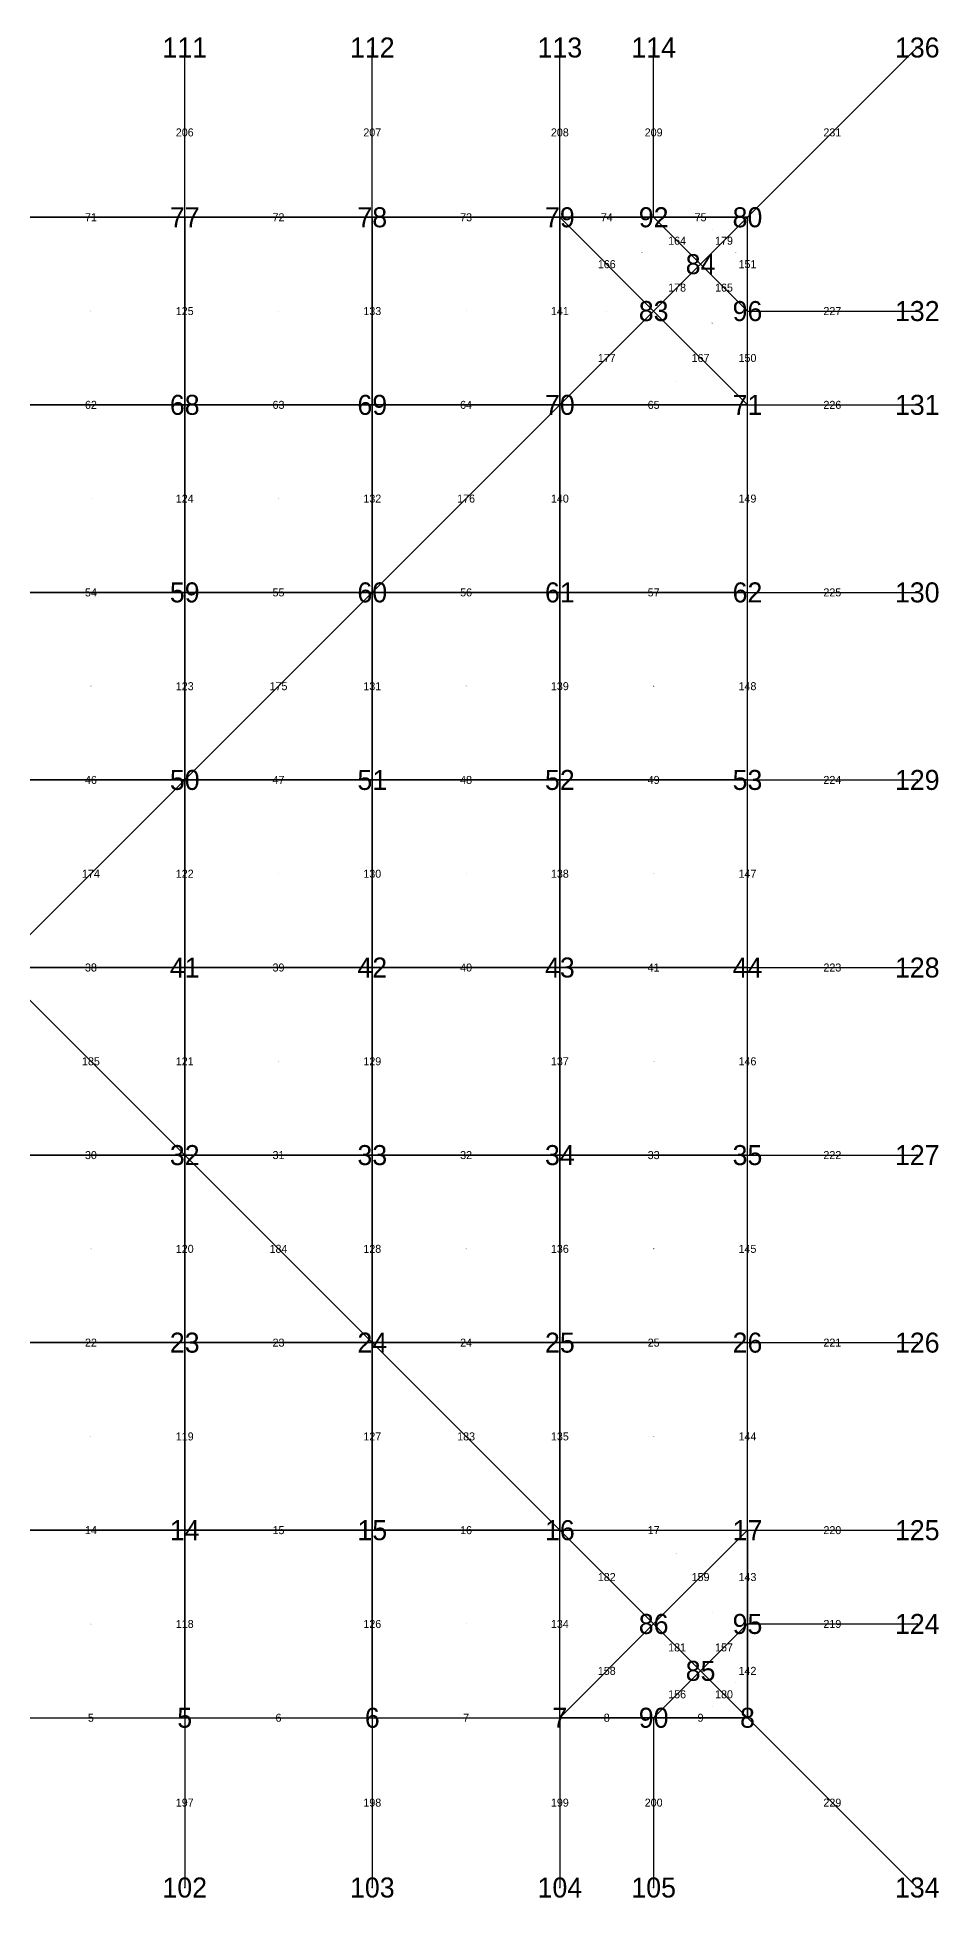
# Model space of a CAD drawing. Extents: x -2.35 to 2.35, y -2.32 to 2.33.
# Drawn here: x 0.1 to 2.353, y -2.325 to 2.325 of the extents above; entities that cross this region are included whole.
import ezdxf
from ezdxf.enums import TextEntityAlignment as Align

# ---------------------------------------------------------------- set-up
doc = ezdxf.new("R2010")
doc.units = 0
doc.header["$MEASUREMENT"] = 0
for name, color, linetype in [('BRANCHE_INTERNO', 7, 'Continuous'), ('BRANCHES-Index', 7, 'Continuous'), ('EstradossoFaces', 7, 'Continuous'), ('Faces', 7, 'Continuous'), ('Faces-Index', 7, 'Continuous'), ('NODI-Estradosso', 7, 'Continuous'), ('NODI-Index', 7, 'Continuous'), ('NODI-Intradosso', 7, 'Continuous')]:
    doc.layers.add(name, color=color, linetype=linetype)

msp = doc.modelspace()

# ---------------------------------------------------------------- linework, layer by layer
at = {"layer": 'BRANCHE_INTERNO'}
for p, q in [((0.4688, 1.875, 1.8155), (0.4688, 2.2993, -3.1845)), ((0.9375, 1.875, 1.6238), (0.9375, 2.2993, -3.3762)), ((1.4062, 1.875, 1.2402), (1.4062, 2.2993, -3.7598)), ((1.6406, 1.875, 0.9077), (1.6406, 2.2993, -4.0923)), ((1.875, 1.875, 0), (2.2993, 2.2993, -5)), ((0, 1.875, 1.875), (0.4688, 1.875, 1.8155)), ((0.4688, 1.875, 1.8155), (0.9375, 1.875, 1.6238)), ((0.4688, 1.4062, 2.1986), (0.4688, 1.875, 1.8155)), ((0.9375, 1.875, 1.6238), (1.4062, 1.875, 1.2402)), ((0.9375, 1.4062, 2.0432), (0.9375, 1.875, 1.6238)), ((1.4062, 1.875, 1.2402), (1.6406, 1.875, 0.9077)), ((1.4062, 1.4062, 1.7539), (1.4062, 1.875, 1.2402)), ((1.4062, 1.875, 1.2402), (1.6406, 1.6406, 1.2837)), ((1.6406, 1.875, 0.9077), (1.875, 1.875, 0)), ((1.6406, 1.875, 0.9077), (1.7578, 1.7578, 0.9227)), ((1.7578, 1.7578, 0.9227), (1.875, 1.875, 0)), ((1.875, 1.6406, 0.9077), (1.875, 1.875, 0)), ((1.6406, 1.6406, 1.2837), (1.7578, 1.7578, 0.9227)), ((1.7578, 1.7578, 0.9227), (1.875, 1.6406, 0.9077)), ((1.4062, 1.4062, 1.7539), (1.6406, 1.6406, 1.2837)), ((1.6406, 1.6406, 1.2837), (1.875, 1.4062, 1.2402)), ((1.875, 1.4062, 1.2402), (1.875, 1.6406, 0.9077)), ((1.875, 1.6406, 0.9077), (2.2993, 1.6406, -4.0923)), ((0, 1.4062, 2.248), (0.4688, 1.4062, 2.1986)), ((0.4688, 1.4062, 2.1986), (0.9375, 1.4062, 2.0432)), ((0.4688, 0.9375, 2.4357), (0.4688, 1.4062, 2.1986)), ((0.9375, 1.4062, 2.0432), (1.4062, 1.4062, 1.7539)), ((0.9375, 0.9375, 2.2964), (0.9375, 1.4062, 2.0432)), ((0.9375, 0.9375, 2.2964), (1.4062, 1.4062, 1.7539)), ((1.4062, 1.4062, 1.7539), (1.875, 1.4062, 1.2402)), ((1.4062, 0.9375, 2.0432), (1.4062, 1.4062, 1.7539)), ((1.875, 0.9375, 1.6238), (1.875, 1.4062, 1.2402)), ((1.875, 1.4062, 1.2402), (2.2993, 1.4062, -3.7598)), ((0, 0.9375, 2.4804), (0.4688, 0.9375, 2.4357)), ((0.4688, 0.9375, 2.4357), (0.9375, 0.9375, 2.2964)), ((0.4688, 0.4688, 2.5674), (0.4688, 0.9375, 2.4357)), ((0.4688, 0.4688, 2.5674), (0.9375, 0.9375, 2.2964)), ((0.9375, 0.9375, 2.2964), (1.4062, 0.9375, 2.0432)), ((0.9375, 0.4688, 2.4357), (0.9375, 0.9375, 2.2964)), ((1.4062, 0.9375, 2.0432), (1.875, 0.9375, 1.6238)), ((1.4062, 0.4688, 2.1986), (1.4062, 0.9375, 2.0432)), ((1.875, 0.4688, 1.8155), (1.875, 0.9375, 1.6238)), ((1.875, 0.9375, 1.6238), (2.2993, 0.9375, -3.3762)), ((0, 0.4688, 2.6099), (0.4688, 0.4688, 2.5674)), ((0, 0, 2.6517), (0.4688, 0.4688, 2.5674)), ((0.4688, 0.4688, 2.5674), (0.9375, 0.4688, 2.4357)), ((0.4688, 0, 2.6099), (0.4688, 0.4688, 2.5674)), ((0.9375, 0.4688, 2.4357), (1.4062, 0.4688, 2.1986)), ((0.9375, 0, 2.4804), (0.9375, 0.4688, 2.4357)), ((1.4062, 0.4688, 2.1986), (1.875, 0.4688, 1.8155)), ((1.4062, 0, 2.248), (1.4062, 0.4688, 2.1986)), ((1.875, 0, 1.875), (1.875, 0.4688, 1.8155)), ((1.875, 0.4688, 1.8155), (2.2993, 0.4688, -3.1845)), ((0, 0, 2.6517), (0.4688, 0, 2.6099)), ((0.4688, -0.4688, 2.5674), (0, 0, 2.6517)), ((0.4688, 0, 2.6099), (0.9375, 0, 2.4804)), ((0.4688, -0.4688, 2.5674), (0.4688, 0, 2.6099)), ((0.9375, 0, 2.4804), (1.4062, 0, 2.248)), ((0.9375, -0.4688, 2.4357), (0.9375, 0, 2.4804)), ((1.4062, 0, 2.248), (1.875, 0, 1.875)), ((1.4062, -0.4688, 2.1986), (1.4062, 0, 2.248)), ((1.875, -0.4688, 1.8155), (1.875, 0, 1.875)), ((1.875, 0, 1.875), (2.2993, 0, -3.125)), ((0, -0.4688, 2.6099), (0.4688, -0.4688, 2.5674)), ((0.4688, -0.4688, 2.5674), (0.9375, -0.4688, 2.4357)), ((0.4688, -0.9375, 2.4357), (0.4688, -0.4688, 2.5674)), ((0.9375, -0.9375, 2.2964), (0.4688, -0.4688, 2.5674)), ((0.9375, -0.4688, 2.4357), (1.4062, -0.4688, 2.1986)), ((0.9375, -0.9375, 2.2964), (0.9375, -0.4688, 2.4357)), ((1.4062, -0.4688, 2.1986), (1.875, -0.4688, 1.8155)), ((1.4062, -0.9375, 2.0432), (1.4062, -0.4688, 2.1986)), ((1.875, -0.9375, 1.6238), (1.875, -0.4688, 1.8155)), ((1.875, -0.4688, 1.8155), (2.2993, -0.4688, -3.1845)), ((0, -0.9375, 2.4804), (0.4688, -0.9375, 2.4357)), ((0.4688, -0.9375, 2.4357), (0.9375, -0.9375, 2.2964)), ((0.4688, -1.4062, 2.1986), (0.4688, -0.9375, 2.4357)), ((0.9375, -0.9375, 2.2964), (1.4062, -0.9375, 2.0432)), ((0.9375, -1.4062, 2.0432), (0.9375, -0.9375, 2.2964)), ((1.4062, -1.4062, 1.7539), (0.9375, -0.9375, 2.2964)), ((1.4062, -0.9375, 2.0432), (1.875, -0.9375, 1.6238)), ((1.4062, -1.4062, 1.7539), (1.4062, -0.9375, 2.0432)), ((1.875, -1.4062, 1.2402), (1.875, -0.9375, 1.6238)), ((1.875, -0.9375, 1.6238), (2.2993, -0.9375, -3.3762)), ((0, -1.4062, 2.248), (0.4688, -1.4062, 2.1986)), ((0.4688, -1.4062, 2.1986), (0.9375, -1.4062, 2.0432)), ((0.4688, -1.875, 1.8155), (0.4688, -1.4062, 2.1986)), ((0.9375, -1.4062, 2.0432), (1.4062, -1.4062, 1.7539)), ((0.9375, -1.875, 1.6238), (0.9375, -1.4062, 2.0432)), ((1.4062, -1.4062, 1.7539), (1.875, -1.4062, 1.2402)), ((1.4062, -1.875, 1.2402), (1.4062, -1.4062, 1.7539)), ((1.6406, -1.6406, 1.2837), (1.4062, -1.4062, 1.7539)), ((1.6406, -1.6406, 1.2837), (1.875, -1.4062, 1.2402)), ((1.875, -1.6406, 0.9077), (1.875, -1.4062, 1.2402)), ((1.875, -1.4062, 1.2402), (2.2993, -1.4062, -3.7598)), ((1.4062, -1.875, 1.2402), (1.6406, -1.6406, 1.2837)), ((1.7578, -1.7578, 0.9227), (1.6406, -1.6406, 1.2837)), ((1.7578, -1.7578, 0.9227), (1.875, -1.6406, 0.9077)), ((1.875, -1.875, 0), (1.875, -1.6406, 0.9077)), ((1.875, -1.6406, 0.9077), (2.2993, -1.6406, -4.0923)), ((1.6406, -1.875, 0.9077), (1.7578, -1.7578, 0.9227)), ((1.875, -1.875, 0), (1.7578, -1.7578, 0.9227)), ((0, -1.875, 1.875), (0.4688, -1.875, 1.8155)), ((0.4688, -1.875, 1.8155), (0.9375, -1.875, 1.6238)), ((0.4688, -1.875, 1.8155), (0.4688, -2.2993, -3.1845)), ((0.9375, -1.875, 1.6238), (1.4062, -1.875, 1.2402)), ((0.9375, -1.875, 1.6238), (0.9375, -2.2993, -3.3762)), ((1.4062, -1.875, 1.2402), (1.6406, -1.875, 0.9077)), ((1.4062, -1.875, 1.2402), (1.4062, -2.2993, -3.7598)), ((1.6406, -1.875, 0.9077), (1.875, -1.875, 0)), ((1.6406, -1.875, 0.9077), (1.6406, -2.2993, -4.0923)), ((1.875, -1.875, 0), (2.2993, -2.2993, -5))]:
    msp.add_line(p, q, dxfattribs=at)
at = {"layer": 'EstradossoFaces'}
for points in [[(0, 1.4062, 2.5951), (0.4688, 1.4062, 2.5524), (0.4688, 1.875, 2.2309), (0, 1.875, 2.2796)], [(0.4688, 1.4062, 2.5524), (0.9375, 1.4062, 2.4199), (0.9375, 1.875, 2.0779), (0.4688, 1.875, 2.2309)], [(0.9375, 1.4062, 2.4199), (1.4062, 1.4062, 2.1811), (1.4062, 1.875, 1.7942), (0.9375, 1.875, 2.0779)], [(1.6406, 1.875, 1.5827), (1.4062, 1.875, 1.7942), (1.6406, 1.6406, 1.8245), (1.7578, 1.7578, 1.5914)], [(1.4062, 1.875, 1.7942), (1.4062, 1.4062, 2.1811), (1.6406, 1.6406, 1.8245)], [(1.875, 1.875, 1.2965), (1.6406, 1.875, 1.5827), (1.7578, 1.7578, 1.5914), (1.875, 1.875, 1.2965)], [(1.875, 1.875, 1.2965), (1.7578, 1.7578, 1.5914), (1.875, 1.6406, 1.5827), (1.875, 1.875, 1.2965)], [(1.7578, 1.7578, 1.5914), (1.6406, 1.6406, 1.8245), (1.875, 1.4062, 1.7942), (1.875, 1.6406, 1.5827)], [(1.6406, 1.6406, 1.8245), (1.4062, 1.4062, 2.1811), (1.875, 1.4062, 1.7942)], [(0, 0.9375, 2.7988), (0.4688, 0.9375, 2.7593), (0.4688, 1.4062, 2.5524), (0, 1.4062, 2.5951)], [(0.4688, 0.9375, 2.7593), (0.9375, 0.9375, 2.6371), (0.9375, 1.4062, 2.4199), (0.4688, 1.4062, 2.5524)], [(0.9375, 0.9375, 2.6371), (1.4062, 0.9375, 2.4199), (1.4062, 1.4062, 2.1811), (0.9375, 1.4062, 2.4199)], [(1.4062, 0.9375, 2.4199), (1.875, 0.9375, 2.0779), (1.875, 1.4062, 1.7942), (1.4062, 1.4062, 2.1811)], [(0, 0.4688, 2.9142), (0.4688, 0.4688, 2.8762), (0.4688, 0.9375, 2.7593), (0, 0.9375, 2.7988)], [(0.4688, 0.4688, 2.8762), (0.9375, 0.4688, 2.7593), (0.9375, 0.9375, 2.6371), (0.4688, 0.9375, 2.7593)], [(0.9375, 0.4688, 2.7593), (1.4062, 0.4688, 2.5524), (1.4062, 0.9375, 2.4199), (0.9375, 0.9375, 2.6371)], [(1.4062, 0.4688, 2.5524), (1.875, 0.4688, 2.2309), (1.875, 0.9375, 2.0779), (1.4062, 0.9375, 2.4199)], [(0, 0, 2.9517), (0.4688, 0, 2.9142), (0.4688, 0.4688, 2.8762), (0, 0.4688, 2.9142)], [(0.4688, 0, 2.9142), (0.9375, 0, 2.7988), (0.9375, 0.4688, 2.7593), (0.4688, 0.4688, 2.8762)], [(0.9375, 0, 2.7988), (1.4062, 0, 2.5951), (1.4062, 0.4688, 2.5524), (0.9375, 0.4688, 2.7593)], [(1.4062, 0, 2.5951), (1.875, 0, 2.2796), (1.875, 0.4688, 2.2309), (1.4062, 0.4688, 2.5524)], [(0, -0.4688, 2.9142), (0.4688, -0.4688, 2.8762), (0.4688, 0, 2.9142), (0, 0, 2.9517)], [(0.4688, -0.4688, 2.8762), (0.9375, -0.4688, 2.7593), (0.9375, 0, 2.7988), (0.4688, 0, 2.9142)], [(0.9375, -0.4688, 2.7593), (1.4062, -0.4688, 2.5524), (1.4062, 0, 2.5951), (0.9375, 0, 2.7988)], [(1.4062, -0.4688, 2.5524), (1.875, -0.4688, 2.2309), (1.875, 0, 2.2796), (1.4062, 0, 2.5951)], [(0, -0.9375, 2.7988), (0.4688, -0.9375, 2.7593), (0.4688, -0.4688, 2.8762), (0, -0.4688, 2.9142)], [(0.4688, -0.9375, 2.7593), (0.9375, -0.9375, 2.6371), (0.9375, -0.4688, 2.7593), (0.4688, -0.4688, 2.8762)], [(0.9375, -0.9375, 2.6371), (1.4062, -0.9375, 2.4199), (1.4062, -0.4688, 2.5524), (0.9375, -0.4688, 2.7593)], [(1.4062, -0.9375, 2.4199), (1.875, -0.9375, 2.0779), (1.875, -0.4688, 2.2309), (1.4062, -0.4688, 2.5524)], [(0, -1.4062, 2.5951), (0.4688, -1.4062, 2.5524), (0.4688, -0.9375, 2.7593), (0, -0.9375, 2.7988)], [(0.4688, -1.4062, 2.5524), (0.9375, -1.4062, 2.4199), (0.9375, -0.9375, 2.6371), (0.4688, -0.9375, 2.7593)], [(0.9375, -1.4062, 2.4199), (1.4062, -1.4062, 2.1811), (1.4062, -0.9375, 2.4199), (0.9375, -0.9375, 2.6371)], [(1.4062, -1.4062, 2.1811), (1.875, -1.4062, 1.7942), (1.875, -0.9375, 2.0779), (1.4062, -0.9375, 2.4199)], [(0, -1.875, 2.2796), (0.4688, -1.875, 2.2309), (0.4688, -1.4062, 2.5524), (0, -1.4062, 2.5951)], [(0.4688, -1.875, 2.2309), (0.9375, -1.875, 2.0779), (0.9375, -1.4062, 2.4199), (0.4688, -1.4062, 2.5524)], [(0.9375, -1.875, 2.0779), (1.4062, -1.875, 1.7942), (1.4062, -1.4062, 2.1811), (0.9375, -1.4062, 2.4199)], [(1.4062, -1.875, 1.7942), (1.4062, -1.4062, 2.1811), (1.6406, -1.6406, 1.8245)], [(1.6406, -1.6406, 1.8245), (1.4062, -1.4062, 2.1811), (1.875, -1.4062, 1.7942)], [(1.7578, -1.7578, 1.5914), (1.6406, -1.6406, 1.8245), (1.875, -1.4062, 1.7942), (1.875, -1.6406, 1.5827)], [(1.6406, -1.875, 1.5827), (1.4062, -1.875, 1.7942), (1.6406, -1.6406, 1.8245), (1.7578, -1.7578, 1.5914)], [(1.875, -1.875, 1.2965), (1.7578, -1.7578, 1.5914), (1.875, -1.6406, 1.5827), (1.875, -1.875, 1.2965)], [(1.875, -1.875, 1.2965), (1.6406, -1.875, 1.5827), (1.7578, -1.7578, 1.5914), (1.875, -1.875, 1.2965)]]:
    msp.add_3dface(points, dxfattribs=at)
at = {"layer": 'Faces'}
for points in [[(0, 1.4062, 2.248), (0.4688, 1.4062, 2.1986), (0.4688, 1.875, 1.8155), (0, 1.875, 1.875)], [(0.4688, 1.4062, 2.1986), (0.9375, 1.4062, 2.0432), (0.9375, 1.875, 1.6238), (0.4688, 1.875, 1.8155)], [(0.9375, 1.4062, 2.0432), (1.4062, 1.4062, 1.7539), (1.4062, 1.875, 1.2402), (0.9375, 1.875, 1.6238)], [(1.6406, 1.875, 0.9077), (1.4062, 1.875, 1.2402), (1.6406, 1.6406, 1.2837), (1.7578, 1.7578, 0.9227)], [(1.4062, 1.875, 1.2402), (1.4062, 1.4062, 1.7539), (1.6406, 1.6406, 1.2837)], [(1.875, 1.875, 0), (1.6406, 1.875, 0.9077), (1.7578, 1.7578, 0.9227), (1.875, 1.875, 0)], [(1.875, 1.875, 0), (1.7578, 1.7578, 0.9227), (1.875, 1.6406, 0.9077), (1.875, 1.875, 0)], [(1.7578, 1.7578, 0.9227), (1.6406, 1.6406, 1.2837), (1.875, 1.4062, 1.2402), (1.875, 1.6406, 0.9077)], [(1.6406, 1.6406, 1.2837), (1.4062, 1.4062, 1.7539), (1.875, 1.4062, 1.2402)], [(0, 0.9375, 2.4804), (0.4688, 0.9375, 2.4357), (0.4688, 1.4062, 2.1986), (0, 1.4062, 2.248)], [(0.4688, 0.9375, 2.4357), (0.9375, 0.9375, 2.2964), (0.9375, 1.4062, 2.0432), (0.4688, 1.4062, 2.1986)], [(0.9375, 0.9375, 2.2964), (1.4062, 0.9375, 2.0432), (1.4062, 1.4062, 1.7539), (0.9375, 1.4062, 2.0432)], [(1.4062, 0.9375, 2.0432), (1.875, 0.9375, 1.6238), (1.875, 1.4062, 1.2402), (1.4062, 1.4062, 1.7539)], [(0, 0.4688, 2.6099), (0.4688, 0.4688, 2.5674), (0.4688, 0.9375, 2.4357), (0, 0.9375, 2.4804)], [(0.4688, 0.4688, 2.5674), (0.9375, 0.4688, 2.4357), (0.9375, 0.9375, 2.2964), (0.4688, 0.9375, 2.4357)], [(0.9375, 0.4688, 2.4357), (1.4062, 0.4688, 2.1986), (1.4062, 0.9375, 2.0432), (0.9375, 0.9375, 2.2964)], [(1.4062, 0.4688, 2.1986), (1.875, 0.4688, 1.8155), (1.875, 0.9375, 1.6238), (1.4062, 0.9375, 2.0432)], [(0, 0, 2.6517), (0.4688, 0, 2.6099), (0.4688, 0.4688, 2.5674), (0, 0.4688, 2.6099)], [(0.4688, 0, 2.6099), (0.9375, 0, 2.4804), (0.9375, 0.4688, 2.4357), (0.4688, 0.4688, 2.5674)], [(0.9375, 0, 2.4804), (1.4062, 0, 2.248), (1.4062, 0.4688, 2.1986), (0.9375, 0.4688, 2.4357)], [(1.4062, 0, 2.248), (1.875, 0, 1.875), (1.875, 0.4688, 1.8155), (1.4062, 0.4688, 2.1986)], [(0, -0.4688, 2.6099), (0.4688, -0.4688, 2.5674), (0.4688, 0, 2.6099), (0, 0, 2.6517)], [(0.4688, -0.4688, 2.5674), (0.9375, -0.4688, 2.4357), (0.9375, 0, 2.4804), (0.4688, 0, 2.6099)], [(0.9375, -0.4688, 2.4357), (1.4062, -0.4688, 2.1986), (1.4062, 0, 2.248), (0.9375, 0, 2.4804)], [(1.4062, -0.4688, 2.1986), (1.875, -0.4688, 1.8155), (1.875, 0, 1.875), (1.4062, 0, 2.248)], [(0, -0.9375, 2.4804), (0.4688, -0.9375, 2.4357), (0.4688, -0.4688, 2.5674), (0, -0.4688, 2.6099)], [(0.4688, -0.9375, 2.4357), (0.9375, -0.9375, 2.2964), (0.9375, -0.4688, 2.4357), (0.4688, -0.4688, 2.5674)], [(0.9375, -0.9375, 2.2964), (1.4062, -0.9375, 2.0432), (1.4062, -0.4688, 2.1986), (0.9375, -0.4688, 2.4357)], [(1.4062, -0.9375, 2.0432), (1.875, -0.9375, 1.6238), (1.875, -0.4688, 1.8155), (1.4062, -0.4688, 2.1986)], [(0, -1.4062, 2.248), (0.4688, -1.4062, 2.1986), (0.4688, -0.9375, 2.4357), (0, -0.9375, 2.4804)], [(0.4688, -1.4062, 2.1986), (0.9375, -1.4062, 2.0432), (0.9375, -0.9375, 2.2964), (0.4688, -0.9375, 2.4357)], [(0.9375, -1.4062, 2.0432), (1.4062, -1.4062, 1.7539), (1.4062, -0.9375, 2.0432), (0.9375, -0.9375, 2.2964)], [(1.4062, -1.4062, 1.7539), (1.875, -1.4062, 1.2402), (1.875, -0.9375, 1.6238), (1.4062, -0.9375, 2.0432)], [(0, -1.875, 1.875), (0.4688, -1.875, 1.8155), (0.4688, -1.4062, 2.1986), (0, -1.4062, 2.248)], [(0.4688, -1.875, 1.8155), (0.9375, -1.875, 1.6238), (0.9375, -1.4062, 2.0432), (0.4688, -1.4062, 2.1986)], [(0.9375, -1.875, 1.6238), (1.4062, -1.875, 1.2402), (1.4062, -1.4062, 1.7539), (0.9375, -1.4062, 2.0432)], [(1.4062, -1.875, 1.2402), (1.4062, -1.4062, 1.7539), (1.6406, -1.6406, 1.2837)], [(1.6406, -1.6406, 1.2837), (1.4062, -1.4062, 1.7539), (1.875, -1.4062, 1.2402)], [(1.7578, -1.7578, 0.9227), (1.6406, -1.6406, 1.2837), (1.875, -1.4062, 1.2402), (1.875, -1.6406, 0.9077)], [(1.6406, -1.875, 0.9077), (1.4062, -1.875, 1.2402), (1.6406, -1.6406, 1.2837), (1.7578, -1.7578, 0.9227)], [(1.875, -1.875, 0), (1.7578, -1.7578, 0.9227), (1.875, -1.6406, 0.9077), (1.875, -1.875, 0)], [(1.875, -1.875, 0), (1.6406, -1.875, 0.9077), (1.7578, -1.7578, 0.9227), (1.875, -1.875, 0)]]:
    msp.add_3dface(points, dxfattribs=at)
at = {"layer": 'NODI-Estradosso'}
for p in [(0.4688, 2.2993, 2.1451), (0.9375, 2.2993, 1.9868), (1.4062, 2.2993, 1.6915), (1.6406, 2.2993, 1.4695), (2.2993, 2.2993, 0.9899), (0.4688, 1.875, 2.2309), (0.9375, 1.875, 2.0779), (1.4062, 1.875, 1.7942), (1.6406, 1.875, 1.5827), (1.875, 1.875, 1.2965), (1.7578, 1.7578, 1.5914), (1.6406, 1.6406, 1.8245), (1.875, 1.6406, 1.5827), (2.2993, 1.6406, 1.4695), (0.4688, 1.4062, 2.5524), (0.9375, 1.4062, 2.4199), (1.4062, 1.4062, 2.1811), (1.875, 1.4062, 1.7942), (2.2993, 1.4062, 1.6915), (0.4688, 0.9375, 2.7593), (0.9375, 0.9375, 2.6371), (1.4062, 0.9375, 2.4199), (1.875, 0.9375, 2.0779), (2.2993, 0.9375, 1.9868), (0.4688, 0.4688, 2.8762), (0.9375, 0.4688, 2.7593), (1.4062, 0.4688, 2.5524), (1.875, 0.4688, 2.2309), (2.2993, 0.4688, 2.1451), (0.4688, 0, 2.9142), (0.9375, 0, 2.7988), (1.4062, 0, 2.5951), (1.875, 0, 2.2796), (2.2993, 0, 2.1954), (0.4688, -0.4688, 2.8762), (0.9375, -0.4688, 2.7593), (1.4062, -0.4688, 2.5524), (1.875, -0.4688, 2.2309), (2.2993, -0.4688, 2.1451), (0.4688, -0.9375, 2.7593), (0.9375, -0.9375, 2.6371), (1.4062, -0.9375, 2.4199), (1.875, -0.9375, 2.0779), (2.2993, -0.9375, 1.9868), (0.4688, -1.4062, 2.5524), (0.9375, -1.4062, 2.4199), (1.4062, -1.4062, 2.1811), (1.875, -1.4062, 1.7942), (2.2993, -1.4062, 1.6915), (1.6406, -1.6406, 1.8245), (1.875, -1.6406, 1.5827), (2.2993, -1.6406, 1.4695), (1.7578, -1.7578, 1.5914), (0.4688, -1.875, 2.2309), (0.9375, -1.875, 2.0779), (1.4062, -1.875, 1.7942), (1.6406, -1.875, 1.5827), (1.875, -1.875, 1.2965), (0.4688, -2.2993, 2.1451), (0.9375, -2.2993, 1.9868), (1.4062, -2.2993, 1.6915), (1.6406, -2.2993, 1.4695), (2.2993, -2.2993, 0.9899)]:
    msp.add_point(p, dxfattribs=at)
at = {"layer": 'NODI-Intradosso'}
for p in [(0.4688, 2.2993, -3.1845), (0.9375, 2.2993, -3.3762), (1.4062, 2.2993, -3.7598), (1.6406, 2.2993, -4.0923), (2.2993, 2.2993, -5), (0.4688, 1.875, 1.8155), (0.9375, 1.875, 1.6238), (1.4062, 1.875, 1.2402), (1.6406, 1.875, 0.9077), (1.875, 1.875, 0), (1.7578, 1.7578, 0.9227), (1.6406, 1.6406, 1.2837), (1.875, 1.6406, 0.9077), (2.2993, 1.6406, -4.0923), (0.4688, 1.4062, 2.1986), (0.9375, 1.4062, 2.0432), (1.4062, 1.4062, 1.7539), (1.875, 1.4062, 1.2402), (2.2993, 1.4062, -3.7598), (0.4688, 0.9375, 2.4357), (0.9375, 0.9375, 2.2964), (1.4062, 0.9375, 2.0432), (1.875, 0.9375, 1.6238), (2.2993, 0.9375, -3.3762), (0.4688, 0.4688, 2.5674), (0.9375, 0.4688, 2.4357), (1.4062, 0.4688, 2.1986), (1.875, 0.4688, 1.8155), (2.2993, 0.4688, -3.1845), (0.4688, 0, 2.6099), (0.9375, 0, 2.4804), (1.4062, 0, 2.248), (1.875, 0, 1.875), (2.2993, 0, -3.125), (0.4688, -0.4688, 2.5674), (0.9375, -0.4688, 2.4357), (1.4062, -0.4688, 2.1986), (1.875, -0.4688, 1.8155), (2.2993, -0.4688, -3.1845), (0.4688, -0.9375, 2.4357), (0.9375, -0.9375, 2.2964), (1.4062, -0.9375, 2.0432), (1.875, -0.9375, 1.6238), (2.2993, -0.9375, -3.3762), (0.4688, -1.4062, 2.1986), (0.9375, -1.4062, 2.0432), (1.4062, -1.4062, 1.7539), (1.875, -1.4062, 1.2402), (2.2993, -1.4062, -3.7598), (1.6406, -1.6406, 1.2837), (1.875, -1.6406, 0.9077), (2.2993, -1.6406, -4.0923), (1.7578, -1.7578, 0.9227), (0.4688, -1.875, 1.8155), (0.9375, -1.875, 1.6238), (1.4062, -1.875, 1.2402), (1.6406, -1.875, 0.9077), (1.875, -1.875, 0), (0.4688, -2.2993, -3.1845), (0.9375, -2.2993, -3.3762), (1.4062, -2.2993, -3.7598), (1.6406, -2.2993, -4.0923), (2.2993, -2.2993, -5)]:
    msp.add_point(p, dxfattribs=at)

# ---------------------------------------------------------------- texts
at = {"layer": 'BRANCHES-Index'}
for s, p in [('206', (0.4688, 2.0871, -0.6845)), ('207', (0.9375, 2.0871, -0.8762)), ('208', (1.4062, 2.0871, -1.2598)), ('209', (1.6406, 2.0871, -1.5923)), ('231', (2.0871, 2.0871, -2.5)), ('71', (0.2344, 1.875, 1.8452)), ('72', (0.7031, 1.875, 1.7196)), ('73', (1.1719, 1.875, 1.432)), ('74', (1.5234, 1.875, 1.074)), ('75', (1.7578, 1.875, 0.4539)), ('164', (1.6992, 1.8164, 0.9152)), ('179', (1.8164, 1.8164, 0.4614)), ('166', (1.5234, 1.7578, 1.262)), ('151', (1.875, 1.7578, 0.4539)), ('178', (1.6992, 1.6992, 1.1032)), ('165', (1.8164, 1.6992, 0.9152)), ('125', (0.4688, 1.6406, 2.007)), ('133', (0.9375, 1.6406, 1.8335)), ('141', (1.4062, 1.6406, 1.497)), ('227', (2.0871, 1.6406, -1.5923)), ('177', (1.5234, 1.5234, 1.5188)), ('167', (1.7578, 1.5234, 1.262)), ('150', (1.875, 1.5234, 1.074)), ('62', (0.2344, 1.4062, 2.2233)), ('63', (0.7031, 1.4062, 2.1209)), ('64', (1.1719, 1.4062, 1.8986)), ('65', (1.6406, 1.4062, 1.497)), ('226', (2.0871, 1.4062, -1.2598)), ('124', (0.4688, 1.1719, 2.3172)), ('132', (0.9375, 1.1719, 2.1698)), ('176', (1.1719, 1.1719, 2.0251)), ('140', (1.4062, 1.1719, 1.8986)), ('149', (1.875, 1.1719, 1.432)), ('54', (0.2344, 0.9375, 2.458)), ('55', (0.7031, 0.9375, 2.366)), ('56', (1.1719, 0.9375, 2.1698)), ('57', (1.6406, 0.9375, 1.8335)), ('225', (2.0871, 0.9375, -0.8762)), ('123', (0.4688, 0.7031, 2.5016)), ('175', (0.7031, 0.7031, 2.4319)), ('131', (0.9375, 0.7031, 2.366)), ('139', (1.4062, 0.7031, 2.1209)), ('148', (1.875, 0.7031, 1.7196)), ('46', (0.2344, 0.4688, 2.5887)), ('47', (0.7031, 0.4688, 2.5016)), ('48', (1.1719, 0.4688, 2.3172)), ('49', (1.6406, 0.4688, 2.007)), ('224', (2.0871, 0.4688, -0.6845)), ('174', (0.2344, 0.2344, 2.6095)), ('122', (0.4688, 0.2344, 2.5887)), ('130', (0.9375, 0.2344, 2.458)), ('138', (1.4062, 0.2344, 2.2233)), ('147', (1.875, 0.2344, 1.8452)), ('38', (0.2344, 0, 2.6308)), ('39', (0.7031, 0, 2.5451)), ('40', (1.1719, 0, 2.3642)), ('41', (1.6406, 0, 2.0615)), ('223', (2.0871, 0, -0.625)), ('185', (0.2344, -0.2344, 2.6095)), ('121', (0.4688, -0.2344, 2.5887)), ('129', (0.9375, -0.2344, 2.458)), ('137', (1.4062, -0.2344, 2.2233)), ('146', (1.875, -0.2344, 1.8452)), ('30', (0.2344, -0.4688, 2.5887)), ('31', (0.7031, -0.4688, 2.5016)), ('32', (1.1719, -0.4688, 2.3172)), ('33', (1.6406, -0.4688, 2.007)), ('222', (2.0871, -0.4688, -0.6845)), ('120', (0.4688, -0.7031, 2.5016)), ('184', (0.7031, -0.7031, 2.4319)), ('128', (0.9375, -0.7031, 2.366)), ('136', (1.4062, -0.7031, 2.1209)), ('145', (1.875, -0.7031, 1.7196)), ('22', (0.2344, -0.9375, 2.458)), ('23', (0.7031, -0.9375, 2.366)), ('24', (1.1719, -0.9375, 2.1698)), ('25', (1.6406, -0.9375, 1.8335)), ('221', (2.0871, -0.9375, -0.8762)), ('119', (0.4688, -1.1719, 2.3172)), ('127', (0.9375, -1.1719, 2.1698)), ('183', (1.1719, -1.1719, 2.0251)), ('135', (1.4062, -1.1719, 1.8986)), ('144', (1.875, -1.1719, 1.432)), ('14', (0.2344, -1.4062, 2.2233)), ('15', (0.7031, -1.4062, 2.1209)), ('16', (1.1719, -1.4062, 1.8986)), ('17', (1.6406, -1.4062, 1.497)), ('220', (2.0871, -1.4062, -1.2598)), ('182', (1.5234, -1.5234, 1.5188)), ('159', (1.7578, -1.5234, 1.262)), ('143', (1.875, -1.5234, 1.074)), ('118', (0.4688, -1.6406, 2.007)), ('126', (0.9375, -1.6406, 1.8335)), ('134', (1.4062, -1.6406, 1.497)), ('219', (2.0871, -1.6406, -1.5923)), ('181', (1.6992, -1.6992, 1.1032)), ('157', (1.8164, -1.6992, 0.9152)), ('158', (1.5234, -1.7578, 1.262)), ('142', (1.875, -1.7578, 0.4539)), ('156', (1.6992, -1.8164, 0.9152)), ('180', (1.8164, -1.8164, 0.4614)), ('5', (0.2344, -1.875, 1.8452)), ('6', (0.7031, -1.875, 1.7196)), ('7', (1.1719, -1.875, 1.432)), ('8', (1.5234, -1.875, 1.074)), ('9', (1.7578, -1.875, 0.4539)), ('197', (0.4688, -2.0871, -0.6845)), ('198', (0.9375, -2.0871, -0.8762)), ('199', (1.4062, -2.0871, -1.2598)), ('200', (1.6406, -2.0871, -1.5923)), ('229', (2.0871, -2.0871, -2.5))]:
    msp.add_text(s, height=0.02, dxfattribs=at).set_placement(p, align=Align.MIDDLE_CENTER)
at = {"layer": 'Faces-Index'}
for s, p in [('18', (1.7871, 1.8457, 0.4576)), ('19', (1.6113, 1.7871, 1.0886)), ('21', (1.8457, 1.7871, 0.4576)), ('81', (0.2344, 1.6406, 2.0343)), ('82', (0.7031, 1.6406, 1.9203)), ('83', (1.1719, 1.6406, 1.6653)), ('20', (1.5234, 1.6406, 1.3904)), ('22', (1.7871, 1.6113, 1.0886)), ('23', (1.6992, 1.4648, 1.3795)), ('74', (0.2344, 1.1719, 2.3407)), ('75', (0.7031, 1.1719, 2.2435)), ('76', (1.1719, 1.1719, 2.0342)), ('77', (1.6406, 1.1719, 1.6653)), ('66', (0.2344, 0.7031, 2.5234)), ('67', (0.7031, 0.7031, 2.4338)), ('68', (1.1719, 0.7031, 2.2435)), ('69', (1.6406, 0.7031, 1.9203)), ('58', (0.2344, 0.2344, 2.6097)), ('59', (0.7031, 0.2344, 2.5234)), ('60', (1.1719, 0.2344, 2.3407)), ('61', (1.6406, 0.2344, 2.0343)), ('50', (0.2344, -0.2344, 2.6097)), ('51', (0.7031, -0.2344, 2.5234)), ('52', (1.1719, -0.2344, 2.3407)), ('53', (1.6406, -0.2344, 2.0343)), ('42', (0.2344, -0.7031, 2.5234)), ('43', (0.7031, -0.7031, 2.4338)), ('44', (1.1719, -0.7031, 2.2435)), ('45', (1.6406, -0.7031, 1.9203)), ('34', (0.2344, -1.1719, 2.3407)), ('35', (0.7031, -1.1719, 2.2435)), ('36', (1.1719, -1.1719, 2.0342)), ('37', (1.6406, -1.1719, 1.6653)), ('11', (1.6992, -1.4648, 1.3795)), ('10', (1.7871, -1.6113, 1.0886)), ('27', (0.2344, -1.6406, 2.0343)), ('28', (0.7031, -1.6406, 1.9203)), ('29', (1.1719, -1.6406, 1.6653)), ('8', (1.5234, -1.6406, 1.3904)), ('7', (1.6113, -1.7871, 1.0886)), ('9', (1.8457, -1.7871, 0.4576)), ('6', (1.7871, -1.8457, 0.4576))]:
    msp.add_text(s, height=0.002, dxfattribs=at).set_placement(p, align=Align.MIDDLE_CENTER)
at = {"layer": 'NODI-Index'}
for s, p in [('112', (0.9375, 2.2993, -3.3762)), ('113', (1.4062, 2.2993, -3.7598)), ('136', (2.2993, 2.2993, -5)), ('111', (0.4688, 2.2993, -3.1845)), ('114', (1.6406, 2.2993, -4.0923)), ('77', (0.4688, 1.875, 1.8155)), ('78', (0.9375, 1.875, 1.6238)), ('79', (1.4062, 1.875, 1.2402)), ('92', (1.6406, 1.875, 0.9077)), ('80', (1.875, 1.875, 0)), ('84', (1.7578, 1.7578, 0.9227)), ('83', (1.6406, 1.6406, 1.2837)), ('96', (1.875, 1.6406, 0.9077)), ('132', (2.2993, 1.6406, -4.0923)), ('68', (0.4688, 1.4062, 2.1986)), ('69', (0.9375, 1.4062, 2.0432)), ('70', (1.4062, 1.4062, 1.7539)), ('71', (1.875, 1.4062, 1.2402)), ('131', (2.2993, 1.4062, -3.7598)), ('59', (0.4688, 0.9375, 2.4357)), ('60', (0.9375, 0.9375, 2.2964)), ('61', (1.4062, 0.9375, 2.0432)), ('62', (1.875, 0.9375, 1.6238)), ('130', (2.2993, 0.9375, -3.3762)), ('50', (0.4688, 0.4688, 2.5674)), ('51', (0.9375, 0.4688, 2.4357)), ('52', (1.4062, 0.4688, 2.1986)), ('53', (1.875, 0.4688, 1.8155)), ('129', (2.2993, 0.4688, -3.1845)), ('41', (0.4688, 0, 2.6099)), ('42', (0.9375, 0, 2.4804)), ('43', (1.4062, 0, 2.248)), ('44', (1.875, 0, 1.875)), ('128', (2.2993, 0, -3.125)), ('32', (0.4688, -0.4688, 2.5674)), ('33', (0.9375, -0.4688, 2.4357)), ('34', (1.4062, -0.4688, 2.1986)), ('35', (1.875, -0.4688, 1.8155)), ('127', (2.2993, -0.4688, -3.1845)), ('23', (0.4688, -0.9375, 2.4357)), ('24', (0.9375, -0.9375, 2.2964)), ('25', (1.4062, -0.9375, 2.0432)), ('26', (1.875, -0.9375, 1.6238)), ('126', (2.2993, -0.9375, -3.3762)), ('14', (0.4688, -1.4062, 2.1986)), ('15', (0.9375, -1.4062, 2.0432)), ('16', (1.4062, -1.4062, 1.7539)), ('17', (1.875, -1.4062, 1.2402)), ('125', (2.2993, -1.4062, -3.7598)), ('86', (1.6406, -1.6406, 1.2837)), ('95', (1.875, -1.6406, 0.9077)), ('124', (2.2993, -1.6406, -4.0923)), ('85', (1.7578, -1.7578, 0.9227)), ('5', (0.4688, -1.875, 1.8155)), ('6', (0.9375, -1.875, 1.6238)), ('7', (1.4062, -1.875, 1.2402)), ('90', (1.6406, -1.875, 0.9077)), ('8', (1.875, -1.875, 0)), ('102', (0.4688, -2.2993, -3.1845)), ('103', (0.9375, -2.2993, -3.3762)), ('104', (1.4062, -2.2993, -3.7598)), ('105', (1.6406, -2.2993, -4.0923)), ('134', (2.2993, -2.2993, -5))]:
    msp.add_text(s, height=0.05, dxfattribs=at).set_placement(p, align=Align.MIDDLE_CENTER)

doc.saveas('drawing.dxf')
